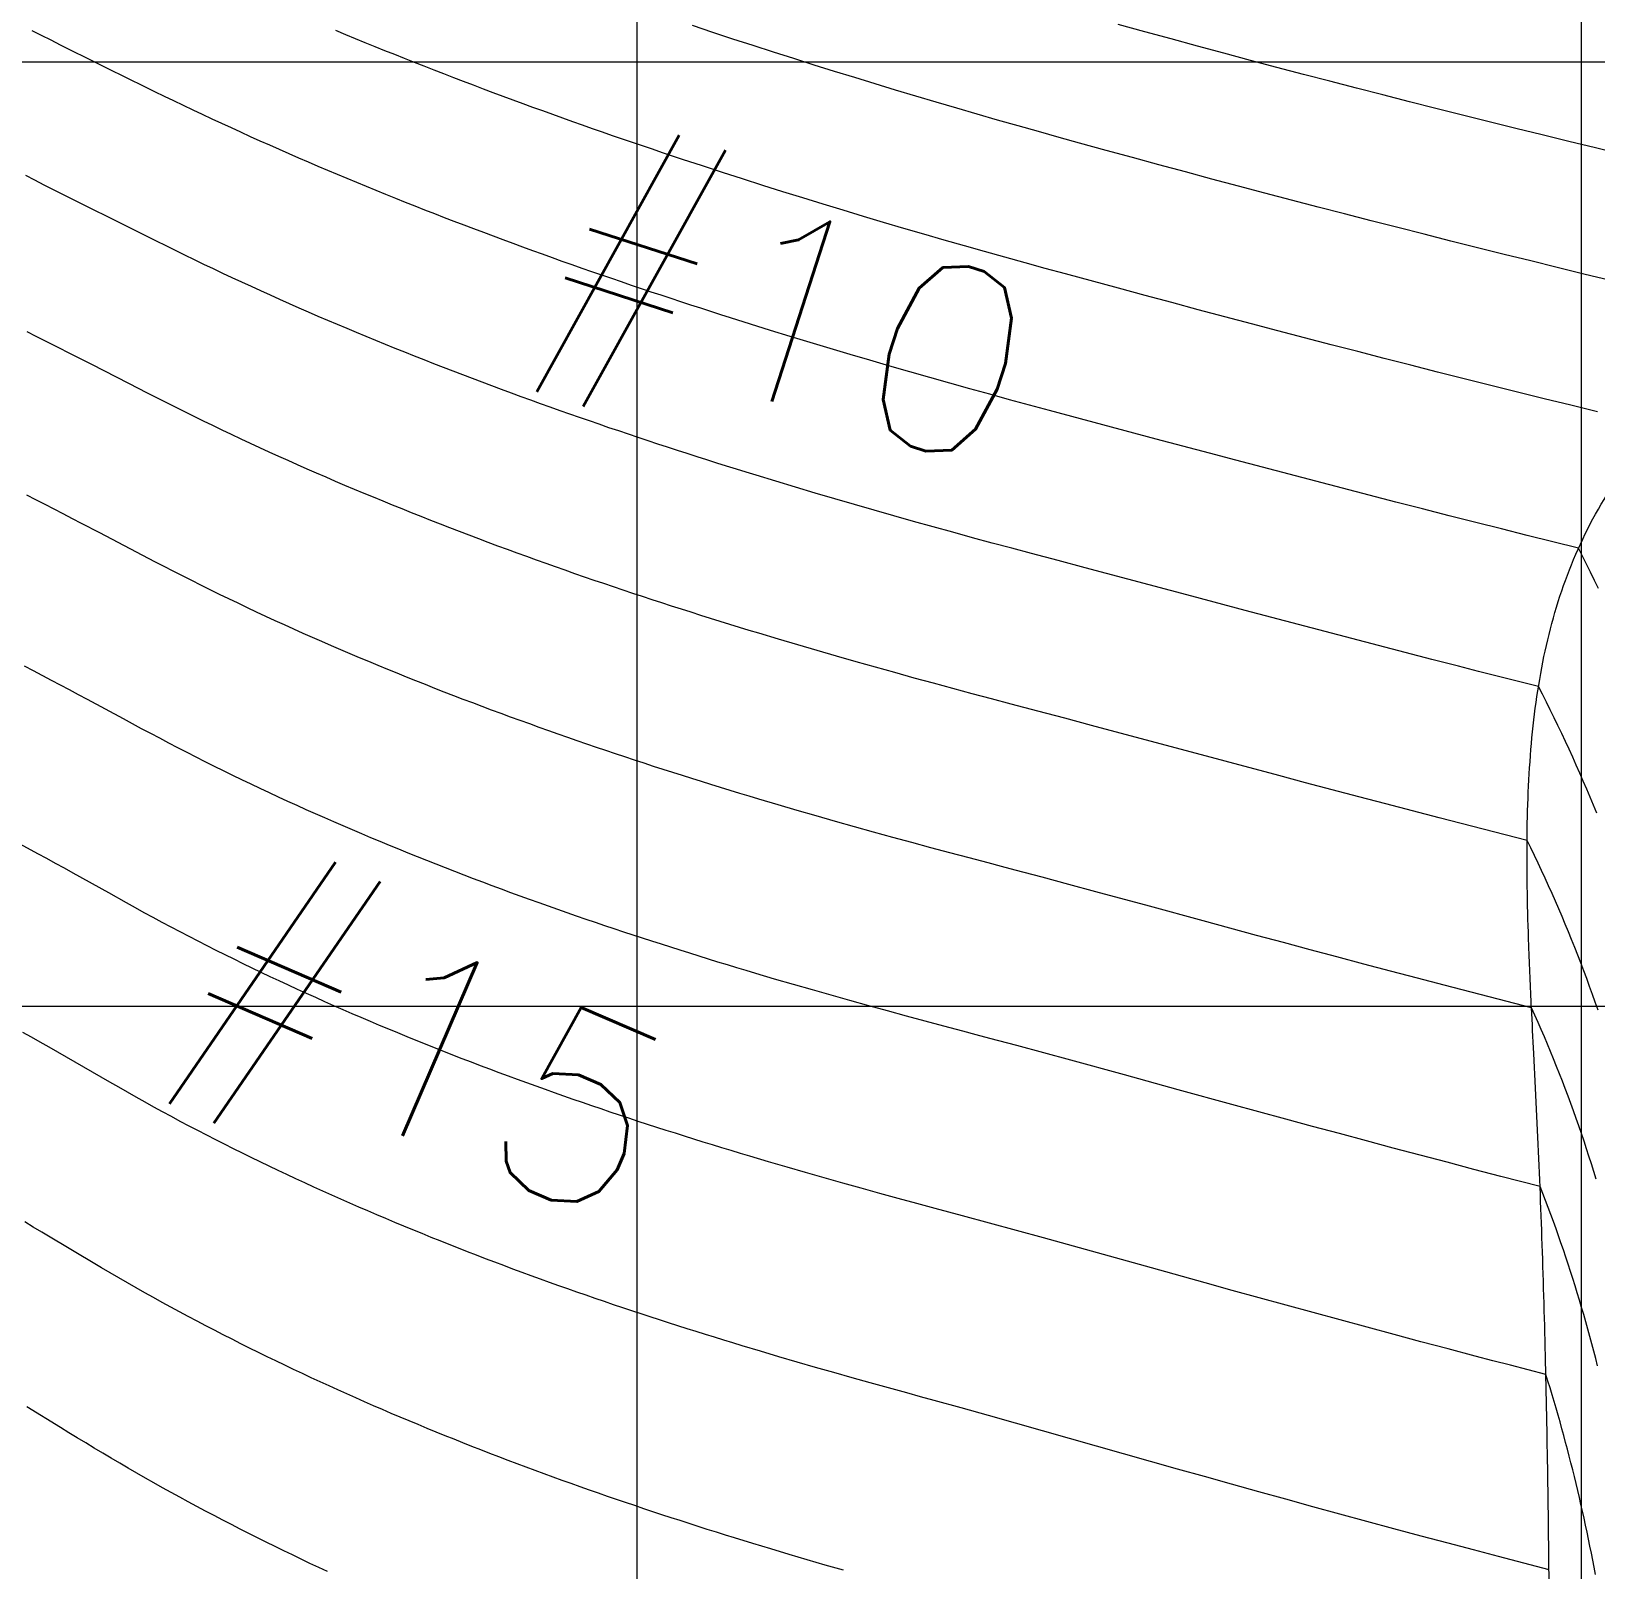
# Model space of a CAD drawing. Extents: x 11249 to 82946, y 15238 to 34763.
# Drawn here: x 54113 to 54941, y 26323 to 27138 of the extents above; entities that cross this region are included whole.
import ezdxf

# ---------------------------------------------------------------- set-up
doc = ezdxf.new("R2010")
doc.units = 0
doc.header["$LTSCALE"] = 250
doc.layers.add('00_Text', color=7, linetype='CONTINUOUS')
doc.layers.add('03_Lines_Frames1', color=7, linetype='CONTINUOUS', lineweight=15)
doc.layers.add('03_Lines_Grid', color=253, linetype='CONTINUOUS', lineweight=15)
doc.layers.add('Make2D$Annotation$S0CO1', color=1, linetype='CONTINUOUS', true_color=0xff0000)
doc.styles.add('ROMANS', font='romans', dxfattribs={"height": 100})

# ---------------------------------------------------------------- blocks, each defined once
blk = doc.blocks.new('*U5')
at = {"layer": '03_Lines_Grid'}
blk.add_line((0, -4367.57), (0, 3839.97), dxfattribs=at)
blk = doc.blocks.new('*U6')
at = {"layer": 'Make2D$Annotation$S0CO1', "color": 0, "linetype": 'ByBlock', "lineweight": -2, "transparency": 16777216}
for p in [(3500, 0), (4000, 0)]:
    blk.add_blockref('*U5', p, dxfattribs=at)

msp = doc.modelspace()

# ---------------------------------------------------------------- linework, layer by layer
at = {"layer": '03_Lines_Frames1'}
for points in [[(54932.16, 26864.03), (54918.56, 26867.4), (54904.95, 26870.79), (54891.35, 26874.2), (54877.76, 26877.63), (54863.64, 26881.22), (54849.52, 26884.83), (54835.41, 26888.46), (54821.3, 26892.1), (54807.19, 26895.77), (54793.09, 26899.45), (54779, 26903.15), (54764.91, 26906.86), (54750.81, 26910.59), (54736.72, 26914.33), (54708.55, 26921.84), (54652.14, 26936.95), (54641.56, 26939.8), (54630.99, 26942.66), (54620.42, 26945.55), (54609.86, 26948.47), (54599.29, 26951.42), (54588.72, 26954.39), (54578.15, 26957.4), (54567.6, 26960.43), (54557.03, 26963.51), (54546.47, 26966.61), (54535.92, 26969.75), (54525.39, 26972.92), (54514.84, 26976.13), (54504.3, 26979.38), (54493.77, 26982.66), (54483.25, 26985.98), (54477.99, 26987.66), (54472.73, 26989.34), (54467.47, 26991.04), (54462.22, 26992.75), (54456.97, 26994.46), (54451.72, 26996.19), (54446.48, 26997.93), (54441.24, 26999.67), (54435.99, 27001.43), (54430.75, 27003.2), (54425.51, 27004.99), (54420.28, 27006.78), (54415.05, 27008.58), (54409.82, 27010.39), (54404.6, 27012.22), (54399.38, 27014.06), (54394.15, 27015.91), (54388.94, 27017.77), (54383.72, 27019.64), (54378.51, 27021.52), (54373.3, 27023.42), (54368.1, 27025.33), (54362.9, 27027.25), (54357.71, 27029.18), (54352.51, 27031.13), (54347.32, 27033.09), (54342.14, 27035.06), (54336.96, 27037.04), (54331.78, 27039.04), (54326.6, 27041.05), (54321.43, 27043.07), (54316.26, 27045.11), (54311.1, 27047.16), (54305.94, 27049.22), (54300.78, 27051.3), (54295.64, 27053.39), (54290.49, 27055.5), (54285.34, 27057.62), (54280.21, 27059.75), (54275.08, 27061.9), (54269.94, 27064.06), (54264.82, 27066.24), (54259.7, 27068.44), (54254.59, 27070.65), (54249.47, 27072.87), (54244.37, 27075.12), (54239.27, 27077.38), (54234.17, 27079.65), (54229.08, 27081.94), (54223.99, 27084.26), (54218.91, 27086.58), (54213.84, 27088.93), (54208.76, 27091.29), (54203.7, 27093.67), (54198.64, 27096.06), (54193.59, 27098.47), (54188.54, 27100.88), (54183.5, 27103.31), (54178.47, 27105.75), (54173.44, 27108.2), (54163.41, 27113.11), (54153.39, 27118.05), (54143.39, 27123), (54133.41, 27127.96), (54128.42, 27130.46), (54123.45, 27132.97), (54118.48, 27135.5), (54113.52, 27138.04)], [(54942.21, 26936.22), (54928.08, 26939.68), (54913.96, 26943.16), (54899.85, 26946.66), (54885.74, 26950.19), (54871.63, 26953.74), (54857.53, 26957.31), (54843.44, 26960.9), (54829.35, 26964.51), (54815.27, 26968.14), (54801.19, 26971.79), (54787.12, 26975.46), (54773.05, 26979.15), (54758.98, 26982.85), (54744.92, 26986.58), (54730.86, 26990.32), (54716.81, 26994.08), (54702.75, 26997.85), (54688.7, 27001.64), (54660.59, 27009.25), (54649.86, 27012.17), (54639.14, 27015.12), (54628.43, 27018.1), (54617.72, 27021.1), (54607.01, 27024.13), (54596.3, 27027.19), (54585.61, 27030.28), (54574.92, 27033.4), (54564.23, 27036.56), (54553.55, 27039.74), (54542.87, 27042.95), (54532.21, 27046.2), (54521.55, 27049.48), (54510.9, 27052.8), (54500.25, 27056.15), (54489.62, 27059.54), (54479, 27062.96), (54468.38, 27066.43), (54457.77, 27069.93), (54452.48, 27071.69), (54447.18, 27073.46), (54441.89, 27075.25), (54436.59, 27077.04), (54431.31, 27078.85), (54426.02, 27080.66), (54420.74, 27082.48), (54415.46, 27084.32), (54410.18, 27086.16), (54404.91, 27088.02), (54399.64, 27089.88), (54394.37, 27091.76), (54389.11, 27093.65), (54383.85, 27095.55), (54378.59, 27097.46), (54373.34, 27099.38), (54368.09, 27101.31), (54362.85, 27103.25), (54357.6, 27105.2), (54352.36, 27107.17), (54347.13, 27109.15), (54341.9, 27111.13), (54336.67, 27113.14), (54331.45, 27115.15), (54326.23, 27117.17), (54321.01, 27119.21), (54315.8, 27121.26), (54310.59, 27123.32), (54305.39, 27125.39), (54300.19, 27127.48), (54295, 27129.58), (54289.81, 27131.69), (54284.62, 27133.81), (54279.45, 27135.95), (54274.27, 27138.1)], [(54949.16, 27005.78), (54935.05, 27009.2), (54920.94, 27012.65), (54906.84, 27016.12), (54892.75, 27019.62), (54878.66, 27023.13), (54864.58, 27026.67), (54850.5, 27030.23), (54836.43, 27033.82), (54822.37, 27037.42), (54808.31, 27041.05), (54794.25, 27044.7), (54780.2, 27048.38), (54766.16, 27052.07), (54752.13, 27055.79), (54738.09, 27059.53), (54724.07, 27063.29), (54710.05, 27067.07), (54696.04, 27070.88), (54682.03, 27074.71), (54668.03, 27078.56), (54657.17, 27081.57), (54646.31, 27084.6), (54635.45, 27087.67), (54624.61, 27090.76), (54613.78, 27093.88), (54602.95, 27097.03), (54592.13, 27100.21), (54581.32, 27103.41), (54570.52, 27106.65), (54559.73, 27109.91), (54548.94, 27113.21), (54538.17, 27116.54), (54527.41, 27119.9), (54516.65, 27123.29), (54505.91, 27126.71), (54495.18, 27130.17), (54484.46, 27133.66), (54473.75, 27137.18), (54463.05, 27140.74)], [(54955.26, 27072.59), (54941.17, 27075.99), (54927.07, 27079.42), (54912.99, 27082.86), (54898.91, 27086.33), (54884.83, 27089.83), (54870.76, 27093.34), (54856.7, 27096.89), (54842.64, 27100.45), (54828.59, 27104.04), (54814.55, 27107.66), (54800.51, 27111.29), (54786.48, 27114.96), (54772.46, 27118.65), (54758.45, 27122.37), (54744.44, 27126.11), (54730.45, 27129.88), (54716.46, 27133.68), (54702.48, 27137.51), (54688.52, 27141.37)], [(54904.93, 26709.24), (54893.3, 26712.2), (54881.67, 26715.18), (54870.05, 26718.18), (54858.43, 26721.19), (54844.26, 26724.88), (54830.1, 26728.58), (54815.93, 26732.31), (54801.77, 26736.05), (54787.62, 26739.81), (54773.46, 26743.57), (54745.16, 26751.14), (54674.35, 26770.15), (54660.17, 26773.95), (54645.95, 26777.73), (54631.72, 26781.49), (54621.46, 26784.2), (54611.21, 26786.93), (54600.97, 26789.68), (54590.73, 26792.45), (54580.45, 26795.26), (54570.17, 26798.1), (54559.91, 26800.97), (54549.65, 26803.87), (54539.35, 26806.81), (54529.07, 26809.78), (54518.79, 26812.79), (54508.53, 26815.84), (54498.24, 26818.93), (54493.1, 26820.49), (54487.96, 26822.06), (54482.82, 26823.65), (54477.69, 26825.24), (54472.56, 26826.84), (54467.43, 26828.45), (54462.29, 26830.08), (54457.16, 26831.72), (54452.02, 26833.37), (54446.89, 26835.03), (54441.77, 26836.7), (54436.65, 26838.38), (54431.53, 26840.08), (54426.41, 26841.78), (54421.28, 26843.51), (54416.16, 26845.24), (54411.04, 26846.99), (54405.93, 26848.75), (54400.82, 26850.52), (54395.71, 26852.3), (54390.61, 26854.1), (54385.51, 26855.91), (54380.41, 26857.73), (54375.3, 26859.57), (54370.21, 26861.43), (54365.11, 26863.29), (54360.03, 26865.17), (54354.94, 26867.07), (54349.86, 26868.97), (54344.79, 26870.89), (54339.71, 26872.83), (54334.64, 26874.78), (54329.57, 26876.75), (54324.51, 26878.73), (54319.44, 26880.73), (54314.38, 26882.74), (54309.33, 26884.77), (54304.28, 26886.81), (54299.23, 26888.87), (54294.19, 26890.95), (54289.15, 26893.04), (54284.12, 26895.15), (54279.08, 26897.27), (54274.06, 26899.41), (54269.04, 26901.57), (54264.02, 26903.75), (54259, 26905.94), (54253.99, 26908.16), (54248.99, 26910.39), (54243.99, 26912.63), (54238.99, 26914.9), (54233.99, 26917.19), (54229.01, 26919.5), (54224.03, 26921.82), (54219.04, 26924.18), (54214.07, 26926.55), (54209.1, 26928.95), (54204.14, 26931.36), (54199.18, 26933.8), (54194.23, 26936.25), (54189.28, 26938.72), (54184.34, 26941.2), (54179.41, 26943.69), (54174.48, 26946.2), (54164.64, 26951.21), (54145.02, 26961.24), (54135.23, 26966.21), (54125.43, 26971.15), (54120.54, 26973.63), (54115.66, 26976.13), (54110.79, 26978.64)], [(54941.51, 26529.84), (54940.27, 26533.89), (54939, 26537.94), (54937.71, 26541.97), (54936.4, 26546), (54935.07, 26550.02), (54933.71, 26554.04), (54932.33, 26558.04), (54930.94, 26562.02), (54929.52, 26565.99), (54928.08, 26569.94), (54926.62, 26573.89), (54925.14, 26577.84), (54923.63, 26581.77), (54922.1, 26585.69), (54920.54, 26589.61), (54918.97, 26593.51), (54917.37, 26597.41), (54915.74, 26601.29), (54914.1, 26605.17), (54912.43, 26609.04), (54910.74, 26612.89), (54909.02, 26616.74), (54907.28, 26620.58), (54889.54, 26625.14), (54875.32, 26628.83), (54861.1, 26632.54), (54846.89, 26636.26), (54832.69, 26640.01), (54818.49, 26643.78), (54804.29, 26647.56), (54790.1, 26651.36), (54775.91, 26655.17), (54761.73, 26658.99), (54733.36, 26666.67), (54704.97, 26674.37), (54676.58, 26682.05), (54662.35, 26685.89), (54648.12, 26689.72), (54633.85, 26693.53), (54626.71, 26695.42), (54619.57, 26697.3), (54609.47, 26699.97), (54599.38, 26702.65), (54589.3, 26705.35), (54579.22, 26708.08), (54569.1, 26710.84), (54558.97, 26713.64), (54548.86, 26716.46), (54538.75, 26719.31), (54528.61, 26722.21), (54518.47, 26725.14), (54508.34, 26728.11), (54498.22, 26731.12), (54493.14, 26732.64), (54488.07, 26734.17), (54483, 26735.72), (54477.93, 26737.27), (54472.86, 26738.84), (54467.8, 26740.41), (54462.74, 26742), (54457.69, 26743.6), (54452.62, 26745.21), (54447.55, 26746.84), (54442.48, 26748.47), (54437.42, 26750.12), (54432.37, 26751.78), (54427.31, 26753.45), (54422.26, 26755.14), (54417.22, 26756.83), (54412.16, 26758.55), (54407.1, 26760.27), (54402.05, 26762.01), (54397, 26763.77), (54391.96, 26765.53), (54386.93, 26767.31), (54381.89, 26769.1), (54376.86, 26770.91), (54371.82, 26772.73), (54366.79, 26774.57), (54361.76, 26776.42), (54356.73, 26778.29), (54351.71, 26780.17), (54346.7, 26782.06), (54341.69, 26783.97), (54336.68, 26785.89), (54331.67, 26787.83), (54326.67, 26789.79), (54321.66, 26791.76), (54316.67, 26793.75), (54311.67, 26795.76), (54306.68, 26797.78), (54301.7, 26799.81), (54296.72, 26801.86), (54291.73, 26803.94), (54286.76, 26806.02), (54281.79, 26808.13), (54276.83, 26810.25), (54271.86, 26812.39), (54266.9, 26814.55), (54261.95, 26816.73), (54257, 26818.92), (54252.05, 26821.13), (54247.11, 26823.37), (54242.17, 26825.62), (54237.24, 26827.89), (54232.31, 26830.18), (54227.38, 26832.5), (54222.46, 26834.83), (54217.55, 26837.19), (54212.63, 26839.57), (54207.72, 26841.98), (54202.82, 26844.41), (54197.93, 26846.86), (54193.04, 26849.33), (54188.15, 26851.83), (54183.27, 26854.33), (54178.4, 26856.85), (54168.67, 26861.92), (54149.3, 26872.08), (54139.62, 26877.13), (54134.79, 26879.64), (54129.95, 26882.13), (54120.28, 26887.07), (54115.46, 26889.56), (54110.64, 26892.05)], [(54942.77, 26842.66), (54940.69, 26846.95), (54938.59, 26851.24), (54936.47, 26855.51), (54934.33, 26859.77), (54932.16, 26864.03)], [(54911.81, 26525.95), (54901.46, 26528.62), (54891.1, 26531.31), (54876.83, 26535.03), (54862.57, 26538.78), (54848.32, 26542.54), (54834.07, 26546.33), (54819.83, 26550.14), (54805.59, 26553.97), (54791.36, 26557.81), (54777.14, 26561.67), (54762.91, 26565.54), (54748.69, 26569.43), (54720.25, 26577.22), (54691.78, 26585.03), (54663.31, 26592.83), (54649.04, 26596.72), (54634.77, 26600.59), (54620.45, 26604.44), (54613.28, 26606.35), (54606.11, 26608.25), (54596.17, 26610.89), (54586.24, 26613.55), (54576.31, 26616.22), (54566.39, 26618.92), (54556.41, 26621.66), (54546.44, 26624.43), (54536.47, 26627.23), (54526.52, 26630.06), (54516.51, 26632.94), (54506.52, 26635.85), (54496.54, 26638.8), (54491.55, 26640.29), (54486.57, 26641.79), (54481.56, 26643.31), (54476.56, 26644.84), (54471.56, 26646.38), (54466.56, 26647.93), (54461.57, 26649.48), (54456.58, 26651.06), (54451.59, 26652.64), (54446.61, 26654.23), (54441.61, 26655.84), (54436.61, 26657.46), (54431.62, 26659.1), (54426.63, 26660.75), (54421.64, 26662.41), (54416.66, 26664.08), (54411.68, 26665.76), (54406.71, 26667.46), (54401.72, 26669.18), (54396.74, 26670.91), (54391.76, 26672.65), (54386.78, 26674.4), (54381.81, 26676.17), (54376.85, 26677.96), (54371.89, 26679.75), (54366.93, 26681.56), (54361.96, 26683.4), (54357, 26685.24), (54352.04, 26687.1), (54347.09, 26688.98), (54342.14, 26690.87), (54337.2, 26692.77), (54332.26, 26694.69), (54327.33, 26696.63), (54322.39, 26698.58), (54317.46, 26700.55), (54312.53, 26702.54), (54307.61, 26704.54), (54302.68, 26706.56), (54297.76, 26708.6), (54292.85, 26710.65), (54287.95, 26712.72), (54283.04, 26714.81), (54278.14, 26716.92), (54273.24, 26719.05), (54268.35, 26721.19), (54263.46, 26723.35), (54258.57, 26725.53), (54253.69, 26727.73), (54248.82, 26729.95), (54243.94, 26732.19), (54239.08, 26734.45), (54234.21, 26736.73), (54229.36, 26739.03), (54224.5, 26741.36), (54219.65, 26743.7), (54214.8, 26746.07), (54209.97, 26748.46), (54205.12, 26750.88), (54200.29, 26753.32), (54195.46, 26755.79), (54190.65, 26758.27), (54185.83, 26760.79), (54181.01, 26763.32), (54176.21, 26765.87), (54171.41, 26768.43), (54161.84, 26773.58), (54142.77, 26783.87), (54138, 26786.43), (54133.24, 26788.98), (54128.48, 26791.51), (54123.71, 26794.02), (54114.18, 26798.99), (54109.43, 26801.49)], [(54914.89, 26426.42), (54905.51, 26428.84), (54896.13, 26431.28), (54886.76, 26433.73), (54877.39, 26436.19), (54863.08, 26439.96), (54848.77, 26443.77), (54834.48, 26447.59), (54820.19, 26451.44), (54805.9, 26455.31), (54791.63, 26459.2), (54777.36, 26463.1), (54763.09, 26467.02), (54748.83, 26470.96), (54734.56, 26474.91), (54706.05, 26482.84), (54677.51, 26490.78), (54648.96, 26498.71), (54634.65, 26502.67), (54620.33, 26506.6), (54605.96, 26510.52), (54598.77, 26512.46), (54591.58, 26514.39), (54581.78, 26517.03), (54571.99, 26519.68), (54562.2, 26522.35), (54552.42, 26525.05), (54542.58, 26527.79), (54532.75, 26530.56), (54522.92, 26533.36), (54513.11, 26536.2), (54503.25, 26539.09), (54493.39, 26542.01), (54488.47, 26543.49), (54483.55, 26544.97), (54478.64, 26546.47), (54473.72, 26547.97), (54468.79, 26549.5), (54463.85, 26551.03), (54458.92, 26552.58), (54454, 26554.14), (54449.08, 26555.7), (54444.16, 26557.28), (54439.24, 26558.88), (54434.33, 26560.48), (54429.4, 26562.1), (54424.47, 26563.74), (54419.55, 26565.38), (54414.63, 26567.04), (54409.72, 26568.72), (54404.81, 26570.4), (54399.91, 26572.1), (54395.01, 26573.81), (54390.09, 26575.54), (54385.18, 26577.29), (54380.27, 26579.05), (54375.37, 26580.82), (54370.47, 26582.61), (54365.58, 26584.41), (54360.69, 26586.23), (54355.81, 26588.05), (54350.91, 26589.91), (54346.02, 26591.77), (54341.14, 26593.66), (54336.26, 26595.55), (54331.39, 26597.46), (54326.52, 26599.39), (54321.66, 26601.33), (54316.8, 26603.29), (54311.94, 26605.27), (54307.08, 26607.27), (54302.23, 26609.28), (54297.39, 26611.3), (54292.54, 26613.35), (54287.7, 26615.42), (54282.86, 26617.5), (54278.03, 26619.6), (54273.2, 26621.72), (54268.37, 26623.86), (54263.56, 26626.01), (54258.75, 26628.18), (54253.93, 26630.38), (54249.12, 26632.59), (54244.32, 26634.82), (54239.53, 26637.07), (54234.73, 26639.35), (54229.94, 26641.65), (54225.16, 26643.96), (54220.38, 26646.29), (54215.6, 26648.66), (54210.83, 26651.04), (54206.06, 26653.45), (54201.31, 26655.87), (54196.54, 26658.33), (54191.79, 26660.82), (54187.04, 26663.33), (54182.31, 26665.86), (54177.57, 26668.41), (54172.84, 26670.99), (54168.11, 26673.58), (54163.4, 26676.19), (54153.98, 26681.42), (54135.24, 26691.88), (54130.56, 26694.48), (54125.87, 26697.06), (54121.2, 26699.62), (54116.51, 26702.17), (54107.14, 26707.2)], [(54942.52, 26619.33), (54941.06, 26623.52), (54939.57, 26627.71), (54938.06, 26631.89), (54936.53, 26636.05), (54934.97, 26640.21), (54933.39, 26644.37), (54931.79, 26648.5), (54930.17, 26652.62), (54928.52, 26656.73), (54926.85, 26660.83), (54925.15, 26664.92), (54923.43, 26669), (54921.69, 26673.08), (54919.92, 26677.14), (54918.13, 26681.19), (54916.32, 26685.23), (54914.48, 26689.26), (54912.62, 26693.28), (54910.73, 26697.28), (54908.82, 26701.28), (54906.89, 26705.26), (54904.93, 26709.24)], [(54942.24, 26430.97), (54941.25, 26434.86), (54940.25, 26438.75), (54939.22, 26442.63), (54938.18, 26446.51), (54937.12, 26450.38), (54936.03, 26454.25), (54934.93, 26458.11), (54933.81, 26461.97), (54932.67, 26465.82), (54931.52, 26469.63), (54930.34, 26473.43), (54929.15, 26477.23), (54927.94, 26481.02), (54926.71, 26484.8), (54925.46, 26488.58), (54924.18, 26492.35), (54922.89, 26496.11), (54921.58, 26499.87), (54920.25, 26503.62), (54918.89, 26507.36), (54917.52, 26511.09), (54916.12, 26514.82), (54914.71, 26518.54), (54913.27, 26522.25), (54911.81, 26525.95)], [(54542.95, 26322.72), (54533.37, 26325.49), (54523.79, 26328.29), (54514.17, 26331.14), (54504.55, 26334.02), (54494.95, 26336.94), (54485.35, 26339.89), (54480.54, 26341.39), (54475.72, 26342.89), (54470.91, 26344.41), (54466.1, 26345.94), (54461.29, 26347.48), (54456.49, 26349.03), (54451.69, 26350.59), (54446.89, 26352.16), (54442.08, 26353.75), (54437.27, 26355.35), (54432.46, 26356.97), (54427.66, 26358.59), (54422.86, 26360.23), (54418.06, 26361.88), (54413.27, 26363.54), (54408.48, 26365.21), (54403.68, 26366.91), (54398.88, 26368.62), (54394.09, 26370.34), (54389.3, 26372.07), (54384.51, 26373.82), (54379.73, 26375.58), (54374.96, 26377.35), (54370.19, 26379.14), (54365.4, 26380.95), (54360.62, 26382.77), (54355.85, 26384.61), (54351.08, 26386.46), (54346.32, 26388.32), (54341.56, 26390.2), (54336.81, 26392.1), (54332.07, 26394.01), (54327.31, 26395.94), (54322.56, 26397.89), (54317.81, 26399.85), (54313.07, 26401.83), (54308.34, 26403.83), (54303.61, 26405.84), (54298.9, 26407.86), (54294.18, 26409.9), (54289.46, 26411.97), (54284.75, 26414.05), (54280.04, 26416.15), (54275.34, 26418.26), (54270.64, 26420.39), (54265.95, 26422.54), (54261.26, 26424.71), (54256.58, 26426.9), (54251.89, 26429.1), (54247.22, 26431.33), (54242.55, 26433.57), (54237.89, 26435.83), (54233.23, 26438.11), (54228.57, 26440.42), (54223.92, 26442.74), (54219.29, 26445.07), (54214.64, 26447.44), (54210.01, 26449.82), (54205.38, 26452.23), (54200.76, 26454.65), (54196.14, 26457.1), (54191.52, 26459.57), (54186.91, 26462.06), (54182.32, 26464.58), (54177.71, 26467.13), (54173.12, 26469.7), (54168.53, 26472.3), (54163.96, 26474.91), (54159.38, 26477.56), (54154.81, 26480.22), (54150.25, 26482.9), (54145.7, 26485.6), (54136.62, 26491.01), (54118.55, 26501.82), (54114.03, 26504.51), (54109.51, 26507.19)], [(54941.12, 26320.58), (54940.42, 26324.3), (54939.71, 26328.02), (54938.98, 26331.73), (54938.23, 26335.45), (54937.47, 26339.16), (54936.7, 26342.86), (54935.91, 26346.56), (54935.11, 26350.26), (54934.29, 26353.96), (54933.46, 26357.65), (54932.61, 26361.34), (54931.75, 26365.03), (54930.87, 26368.71), (54929.98, 26372.35), (54929.09, 26375.98), (54928.17, 26379.61), (54927.24, 26383.23), (54926.3, 26386.86), (54925.34, 26390.48), (54924.37, 26394.09), (54923.38, 26397.7), (54922.37, 26401.31), (54921.35, 26404.91), (54920.31, 26408.51), (54919.26, 26412.1), (54918.19, 26415.68), (54917.1, 26419.27), (54916, 26422.84), (54914.89, 26426.42)], [(54269.83, 26322.04), (54265.19, 26324.21), (54260.55, 26326.41), (54255.91, 26328.61), (54251.28, 26330.84), (54246.66, 26333.08), (54242.04, 26335.34), (54237.42, 26337.62), (54232.81, 26339.91), (54228.22, 26342.23), (54223.61, 26344.56), (54219.02, 26346.92), (54214.43, 26349.29), (54209.86, 26351.68), (54205.28, 26354.09), (54200.71, 26356.52), (54196.14, 26358.98), (54191.59, 26361.44), (54187.03, 26363.94), (54182.48, 26366.46), (54177.94, 26369), (54173.41, 26371.55), (54168.87, 26374.14), (54164.35, 26376.76), (54159.83, 26379.39), (54155.33, 26382.04), (54150.82, 26384.73), (54146.32, 26387.42), (54141.83, 26390.14), (54137.35, 26392.87), (54132.88, 26395.6), (54128.41, 26398.35), (54110.62, 26409.33)]]:
    msp.add_lwpolyline(points, dxfattribs=at)
at = {"layer": '03_Lines_Frames1', "color": 2}
for points in [[(54910.97, 26790.74), (54900.4, 26793.4), (54889.83, 26796.08), (54879.26, 26798.77), (54868.7, 26801.47), (54854.55, 26805.11), (54840.41, 26808.76), (54826.28, 26812.44), (54812.14, 26816.12), (54798.02, 26819.83), (54783.89, 26823.55), (54769.77, 26827.29), (54755.65, 26831.03), (54727.4, 26838.56), (54670.88, 26853.66), (54656.72, 26857.44), (54642.55, 26861.2), (54632.13, 26863.97), (54621.72, 26866.76), (54611.31, 26869.58), (54600.91, 26872.42), (54590.48, 26875.29), (54580.05, 26878.19), (54569.63, 26881.12), (54559.22, 26884.08), (54548.79, 26887.08), (54538.36, 26890.12), (54527.95, 26893.18), (54517.54, 26896.28), (54507.12, 26899.43), (54496.7, 26902.61), (54491.5, 26904.22), (54486.3, 26905.84), (54481.1, 26907.46), (54475.91, 26909.1), (54470.71, 26910.75), (54465.5, 26912.41), (54460.31, 26914.08), (54455.11, 26915.76), (54449.92, 26917.45), (54444.73, 26919.15), (54439.55, 26920.86), (54434.37, 26922.59), (54429.18, 26924.33), (54424, 26926.08), (54418.81, 26927.84), (54413.64, 26929.61), (54408.46, 26931.4), (54403.29, 26933.19), (54398.13, 26935), (54392.97, 26936.82), (54387.8, 26938.66), (54382.64, 26940.51), (54377.48, 26942.37), (54372.32, 26944.24), (54367.17, 26946.13), (54362.02, 26948.03), (54356.88, 26949.94), (54351.75, 26951.86), (54346.61, 26953.8), (54341.47, 26955.76), (54336.34, 26957.72), (54331.22, 26959.7), (54326.09, 26961.7), (54320.97, 26963.71), (54315.85, 26965.73), (54310.74, 26967.77), (54305.63, 26969.82), (54300.53, 26971.89), (54295.43, 26973.98), (54290.33, 26976.07), (54285.24, 26978.19), (54280.15, 26980.32), (54275.07, 26982.46), (54269.99, 26984.62), (54264.91, 26986.8), (54259.84, 26989), (54254.78, 26991.21), (54249.72, 26993.44), (54244.66, 26995.69), (54239.6, 26997.95), (54234.55, 27000.23), (54229.52, 27002.53), (54224.47, 27004.86), (54219.43, 27007.2), (54214.41, 27009.56), (54209.39, 27011.94), (54204.37, 27014.34), (54199.35, 27016.76), (54194.35, 27019.19), (54189.35, 27021.63), (54184.35, 27024.09), (54179.37, 27026.55), (54169.41, 27031.5), (54159.48, 27036.47), (54139.65, 27046.4), (54129.75, 27051.35), (54124.81, 27053.84), (54119.88, 27056.34), (54114.96, 27058.86), (54110.04, 27061.39)], [(54941.87, 26723.63), (54940.11, 26727.9), (54938.33, 26732.16), (54936.52, 26736.41), (54934.7, 26740.66), (54932.85, 26744.89), (54930.97, 26749.11), (54929.08, 26753.32), (54927.16, 26757.52), (54925.22, 26761.71), (54923.25, 26765.89), (54921.26, 26770.06), (54919.25, 26774.22), (54917.22, 26778.37), (54915.16, 26782.5), (54913.08, 26786.63), (54910.97, 26790.74)], [(54916.54, 26323.03), (54903.18, 26326.49), (54889.84, 26329.97), (54876.5, 26333.48), (54863.17, 26337.01), (54848.81, 26340.84), (54834.46, 26344.7), (54820.12, 26348.58), (54805.79, 26352.49), (54791.46, 26356.41), (54777.14, 26360.37), (54762.83, 26364.34), (54748.52, 26368.33), (54734.22, 26372.33), (54719.92, 26376.35), (54691.33, 26384.42), (54662.71, 26392.53), (54634.09, 26400.62), (54619.74, 26404.66), (54605.39, 26408.68), (54590.99, 26412.68), (54583.79, 26414.67), (54576.58, 26416.65), (54566.9, 26419.31), (54557.22, 26421.99), (54547.55, 26424.69), (54537.89, 26427.42), (54528.17, 26430.19), (54518.46, 26433), (54508.76, 26435.84), (54499.07, 26438.71), (54489.33, 26441.64), (54484.47, 26443.12), (54479.61, 26444.6), (54474.75, 26446.1), (54469.89, 26447.61), (54465.04, 26449.13), (54460.19, 26450.66), (54455.32, 26452.2), (54450.45, 26453.76), (54445.59, 26455.33), (54440.73, 26456.92), (54435.87, 26458.51), (54431.02, 26460.11), (54426.17, 26461.73), (54421.33, 26463.36), (54416.46, 26465.01), (54411.61, 26466.67), (54406.75, 26468.35), (54401.9, 26470.04), (54397.06, 26471.74), (54392.22, 26473.45), (54387.38, 26475.18), (54382.55, 26476.92), (54377.7, 26478.68), (54372.86, 26480.46), (54368.02, 26482.25), (54363.19, 26484.06), (54358.37, 26485.87), (54353.54, 26487.71), (54348.73, 26489.56), (54343.92, 26491.42), (54339.1, 26493.3), (54334.28, 26495.21), (54329.47, 26497.12), (54324.66, 26499.05), (54319.86, 26501), (54315.07, 26502.96), (54310.28, 26504.94), (54305.5, 26506.93), (54300.71, 26508.95), (54295.93, 26510.98), (54291.15, 26513.03), (54286.38, 26515.1), (54281.61, 26517.18), (54276.84, 26519.29), (54272.09, 26521.41), (54267.34, 26523.54), (54262.58, 26525.7), (54257.83, 26527.88), (54253.09, 26530.07), (54248.36, 26532.29), (54243.62, 26534.52), (54238.89, 26536.78), (54234.17, 26539.05), (54229.46, 26541.34), (54224.74, 26543.66), (54220.03, 26546), (54215.33, 26548.35), (54210.63, 26550.73), (54205.93, 26553.14), (54201.24, 26555.56), (54196.55, 26558.01), (54191.88, 26560.48), (54187.2, 26562.99), (54182.52, 26565.52), (54177.86, 26568.07), (54173.21, 26570.64), (54168.55, 26573.24), (54163.9, 26575.87), (54159.26, 26578.5), (54154.63, 26581.15), (54145.39, 26586.48), (54126.98, 26597.11), (54122.39, 26599.76), (54117.78, 26602.39), (54113.19, 26604.99), (54108.59, 26607.58)]]:
    msp.add_lwpolyline(points, dxfattribs=at)
at = {"layer": '03_Lines_Frames1'}
for points, knots in [([(55627.79, 27121.8), (55615.72, 27124.04), (55603.66, 27126.3), (55591.59, 27128.57), (55553.73, 27135.7), (55515.9, 27142.96), (55478.09, 27150.35), (55440.27, 27157.74), (55402.48, 27165.28), (55364.73, 27172.96), (55326.97, 27180.65), (55289.23, 27188.49), (55251.54, 27196.5), (55213.83, 27204.51), (55176.16, 27212.68), (55138.54, 27221.04), (55119.72, 27225.22), (55100.91, 27229.45), (55082.11, 27233.73), (55063.31, 27238.01), (55044.52, 27242.33), (55025.75, 27246.71), (55006.97, 27251.09), (54988.2, 27255.52), (54969.45, 27260.01), (54950.69, 27264.5), (54931.94, 27269.05), (54913.22, 27273.66), (54894.49, 27278.28), (54875.78, 27282.95), (54857.08, 27287.7), (54838.39, 27292.45), (54819.72, 27297.27), (54801.06, 27302.18), (54782.43, 27307.09), (54763.81, 27312.09), (54745.23, 27317.19), (54735.95, 27319.74), (54726.67, 27322.32), (54717.41, 27324.93), (54708.16, 27327.53), (54698.92, 27330.17), (54689.69, 27332.85), (54674.69, 27337.2), (54659.72, 27341.65), (54644.77, 27346.18), (54629.88, 27350.7), (54615.01, 27355.31), (54600.17, 27360), (54585.38, 27364.67), (54570.61, 27369.42), (54555.87, 27374.25), (54541.16, 27379.06), (54526.49, 27383.95), (54511.84, 27388.91), (54497.22, 27393.86), (54482.63, 27398.88), (54468.07, 27403.98), (54453.55, 27409.06), (54439.05, 27414.22), (54424.57, 27419.45), (54410.13, 27424.68), (54395.72, 27429.98), (54381.34, 27435.35), (54374.16, 27438.04), (54366.99, 27440.74), (54359.82, 27443.47), (54352.67, 27446.19), (54345.52, 27448.93), (54338.38, 27451.69), (54331.25, 27454.45), (54324.13, 27457.23), (54317.02, 27460.03), (54309.92, 27462.83), (54302.82, 27465.65), (54295.73, 27468.49), (54288.66, 27471.32), (54281.6, 27474.18), (54274.54, 27477.06), (54267.5, 27479.93), (54260.46, 27482.82), (54253.44, 27485.73), (54246.43, 27488.64), (54239.43, 27491.56), (54232.44, 27494.51), (54225.46, 27497.44), (54218.49, 27500.41), (54211.54, 27503.41), (54208.06, 27504.91), (54204.59, 27506.42), (54201.12, 27507.95), (54197.65, 27509.47), (54194.19, 27511.01), (54190.74, 27512.56), (54183.81, 27515.67), (54176.92, 27518.84), (54170.06, 27522.08), (54166.63, 27523.71), (54163.2, 27525.35), (54159.79, 27527.02), (54156.37, 27528.68), (54152.96, 27530.38), (54149.56, 27532.08), (54142.76, 27535.48), (54135.98, 27538.93), (54129.21, 27542.41), (54115.69, 27549.37), (54102.24, 27556.49), (54088.88, 27563.77), (54075.51, 27571.06), (54062.23, 27578.5), (54049.06, 27586.13), (54035.87, 27593.76), (54022.79, 27601.57), (54009.82, 27609.57), (53996.84, 27617.58), (53983.97, 27625.78), (53971.24, 27634.19), (53958.48, 27642.62), (53945.85, 27651.25), (53933.39, 27660.11), (53920.88, 27669), (53908.54, 27678.11), (53896.37, 27687.46), (53884.14, 27696.85), (53872.1, 27706.48), (53860.31, 27716.41), (53848.47, 27726.37), (53836.89, 27736.64), (53825.63, 27747.24), (53814.35, 27757.86), (53803.4, 27768.83), (53792.83, 27780.15), (53782.26, 27791.46), (53772.06, 27803.13), (53762.3, 27815.16), (53752.56, 27827.16), (53743.26, 27839.53), (53734.46, 27852.24), (53725.67, 27864.93), (53717.39, 27877.96), (53709.66, 27891.31), (53701.95, 27904.64), (53694.8, 27918.29), (53688.24, 27932.22), (53681.68, 27946.14), (53675.73, 27960.34), (53670.39, 27974.77), (53665.05, 27989.21), (53660.33, 28003.87), (53656.23, 28018.7), (53652.13, 28033.56), (53648.64, 28048.59), (53645.74, 28063.73), (53642.84, 28078.9), (53640.53, 28094.19), (53638.75, 28109.53), (53637.86, 28117.22), (53637.11, 28124.92), (53636.47, 28132.63), (53635.84, 28140.34), (53635.34, 28148.07), (53634.94, 28155.8), (53634.55, 28163.54), (53634.27, 28171.28), (53634.08, 28179.02), (53633.9, 28186.77), (53633.82, 28194.52), (53633.82, 28202.26)], [-961.876424, -961.876424, -961.876424, -961.876424, -925.055986, -925.055986, -925.055986, -809.476213, -809.476213, -809.476213, -693.883454, -693.883454, -693.883454, -578.271974, -578.271974, -578.271974, -462.634151, -462.634151, -462.634151, -404.802664, -404.802664, -404.802664, -346.961247, -346.961247, -346.961247, -289.109459, -289.109459, -289.109459, -231.248405, -231.248405, -231.248405, -173.382565, -173.382565, -173.382565, -115.524583, -115.524583, -115.524583, -57.705048, -57.705048, -57.705048, -28.830051, -28.830051, -28.830051, -0.000061, -0.000061, -0.000061, 46.853529, 46.853529, 46.853529, 93.544389, 93.544389, 93.544389, 140.086538, 140.086538, 140.086538, 186.49376, 186.49376, 186.49376, 232.778492, 232.778492, 232.778492, 278.950857, 278.950857, 278.950857, 325.016621, 325.016621, 325.016621, 348.00955, 348.00955, 348.00955, 370.974536, 370.974536, 370.974536, 393.909542, 393.909542, 393.909542, 416.811052, 416.811052, 416.811052, 439.673766, 439.673766, 439.673766, 462.489758, 462.489758, 462.489758, 485.247884, 485.247884, 485.247884, 507.965676, 507.965676, 507.965676, 519.325284, 519.325284, 519.325284, 530.691049, 530.691049, 530.691049, 553.452883, 553.452883, 553.452883, 564.850544, 564.850544, 564.850544, 576.258697, 576.258697, 576.258697, 599.080466, 599.080466, 599.080466, 644.728724, 644.728724, 644.728724, 690.395741, 690.395741, 690.395741, 736.102885, 736.102885, 736.102885, 781.878133, 781.878133, 781.878133, 827.758359, 827.758359, 827.758359, 873.791526, 873.791526, 873.791526, 920.040737, 920.040737, 920.040737, 966.456498, 966.456498, 966.456498, 1012.932846, 1012.932846, 1012.932846, 1059.401774, 1059.401774, 1059.401774, 1105.799532, 1105.799532, 1105.799532, 1152.096172, 1152.096172, 1152.096172, 1198.305108, 1198.305108, 1198.305108, 1244.473009, 1244.473009, 1244.473009, 1290.659731, 1290.659731, 1290.659731, 1336.916565, 1336.916565, 1336.916565, 1383.269371, 1383.269371, 1383.269371, 1406.477199, 1406.477199, 1406.477199, 1429.70366, 1429.70366, 1429.70366, 1452.942944, 1452.942944, 1452.942944, 1476.188522, 1476.188522, 1476.188522, 1476.188522]), ([(54908.92, 25461.58), (54895.77, 25464.89), (54882.63, 25468.3), (54869.53, 25471.81), (54850.74, 25476.85), (54832.01, 25482.11), (54813.36, 25487.66), (54794.7, 25493.22), (54776.13, 25499.05), (54757.68, 25505.25), (54739.24, 25511.46), (54720.91, 25518.03), (54702.78, 25525.1), (54693.72, 25528.63), (54684.71, 25532.29), (54675.76, 25536.09), (54666.83, 25539.89), (54657.95, 25543.84), (54649.16, 25547.97), (54629.58, 25557.18), (54610.14, 25566.66), (54590.81, 25576.4), (54571.55, 25586.1), (54552.41, 25596.05), (54533.4, 25606.24), (54514.45, 25616.39), (54495.62, 25626.77), (54476.91, 25637.37), (54458.26, 25647.93), (54439.74, 25658.71), (54421.33, 25669.69), (54402.99, 25680.64), (54384.77, 25691.8), (54366.68, 25703.16), (54348.66, 25714.48), (54330.76, 25726), (54313, 25737.74), (54295.3, 25749.43), (54277.74, 25761.33), (54260.34, 25773.44), (54251.66, 25779.48), (54243.03, 25785.58), (54234.43, 25791.73), (54225.86, 25797.87), (54217.33, 25804.07), (54208.84, 25810.32), (54200.38, 25816.56), (54191.96, 25822.86), (54183.59, 25829.23), (54175.25, 25835.58), (54166.96, 25841.99), (54158.72, 25848.47), (54150.52, 25854.93), (54142.37, 25861.46), (54134.29, 25868.06), (54126.25, 25874.64), (54118.26, 25881.29), (54110.36, 25888.03), (54102.51, 25894.72), (54094.73, 25901.5), (54087.04, 25908.38), (54079.39, 25915.23), (54071.85, 25922.18), (54064.43, 25929.27), (54060.72, 25932.82), (54057.05, 25936.4), (54053.4, 25940.01), (54049.76, 25943.63), (54046.14, 25947.28), (54042.57, 25950.97), (54035.38, 25958.38), (54028.35, 25965.94), (54021.47, 25973.65), (54018.01, 25977.53), (54014.58, 25981.45), (54011.2, 25985.4), (54007.8, 25989.38), (54004.44, 25993.39), (54001.1, 25997.41), (53994.41, 26005.47), (53987.77, 26013.58), (53981.2, 26021.73), (53968.08, 26038.03), (53955.19, 26054.52), (53942.55, 26071.2), (53929.94, 26087.85), (53917.57, 26104.7), (53905.47, 26121.73), (53893.39, 26138.73), (53881.58, 26155.92), (53870.05, 26173.31), (53858.53, 26190.66), (53847.31, 26208.21), (53836.38, 26225.94), (53825.46, 26243.66), (53814.85, 26261.56), (53804.58, 26279.66), (53794.31, 26297.76), (53784.39, 26316.04), (53774.8, 26334.51), (53765.19, 26353), (53755.94, 26371.66), (53747.19, 26390.58), (53738.41, 26409.55), (53730.15, 26428.76), (53722.5, 26448.22), (53714.81, 26467.75), (53707.73, 26487.52), (53701.22, 26507.47), (53694.69, 26527.47), (53688.73, 26547.67), (53683.34, 26568.01), (53677.94, 26588.37), (53673.1, 26608.89), (53668.78, 26629.51), (53664.47, 26650.14), (53660.68, 26670.88), (53657.37, 26691.69), (53654.05, 26712.49), (53651.21, 26733.37), (53648.78, 26754.3), (53646.34, 26775.22), (53644.32, 26796.19), (53642.63, 26817.19), (53640.94, 26838.2), (53639.59, 26859.22), (53638.5, 26880.27), (53637.4, 26901.33), (53636.58, 26922.4), (53635.94, 26943.48), (53635.31, 26964.58), (53634.87, 26985.68), (53634.56, 27006.79), (53634.4, 27017.36), (53634.28, 27027.92), (53634.18, 27038.48), (53634.08, 27049.05), (53634.01, 27059.62), (53633.96, 27070.19), (53633.9, 27080.77), (53633.87, 27091.34), (53633.85, 27101.91), (53633.83, 27112.49), (53633.82, 27123.06), (53633.82, 27133.64)], [-274.159357, -274.159357, -274.159357, -274.159357, -233.464775, -233.464775, -233.464775, -175.089579, -175.089579, -175.089579, -116.697789, -116.697789, -116.697789, -58.309654, -58.309654, -58.309654, -29.137521, -29.137521, -29.137521, -0.000356, -0.000356, -0.000356, 64.908221, 64.908221, 64.908221, 129.614009, 129.614009, 129.614009, 194.116173, 194.116173, 194.116173, 258.412413, 258.412413, 258.412413, 322.497879, 322.497879, 322.497879, 386.362487, 386.362487, 386.362487, 449.986626, 449.986626, 449.986626, 481.697194, 481.697194, 481.697194, 513.330844, 513.330844, 513.330844, 544.877335, 544.877335, 544.877335, 576.321414, 576.321414, 576.321414, 607.640927, 607.640927, 607.640927, 638.802732, 638.802732, 638.802732, 669.756008, 669.756008, 669.756008, 700.545686, 700.545686, 700.545686, 715.933841, 715.933841, 715.933841, 731.345182, 731.345182, 731.345182, 762.32835, 762.32835, 762.32835, 777.934453, 777.934453, 777.934453, 793.628668, 793.628668, 793.628668, 825.053031, 825.053031, 825.053031, 887.834209, 887.834209, 887.834209, 950.511753, 950.511753, 950.511753, 1013.087743, 1013.087743, 1013.087743, 1075.575328, 1075.575328, 1075.575328, 1138.004341, 1138.004341, 1138.004341, 1200.427734, 1200.427734, 1200.427734, 1262.935424, 1262.935424, 1262.935424, 1325.662682, 1325.662682, 1325.662682, 1388.636071, 1388.636071, 1388.636071, 1451.776631, 1451.776631, 1451.776631, 1514.99421, 1514.99421, 1514.99421, 1578.221358, 1578.221358, 1578.221358, 1641.430619, 1641.430619, 1641.430619, 1704.629206, 1704.629206, 1704.629206, 1767.844161, 1767.844161, 1767.844161, 1831.106744, 1831.106744, 1831.106744, 1894.439369, 1894.439369, 1894.439369, 1926.13367, 1926.13367, 1926.13367, 1957.84409, 1957.84409, 1957.84409, 1989.565042, 1989.565042, 1989.565042, 2021.28653, 2021.28653, 2021.28653, 2021.28653]), ([(54912.24, 25673.46), (54900.34, 25676.63), (54888.45, 25679.86), (54876.57, 25683.15), (54857.17, 25688.51), (54837.8, 25694.03), (54818.48, 25699.7), (54799.15, 25705.37), (54779.88, 25711.21), (54760.65, 25717.22), (54741.42, 25723.24), (54722.24, 25729.44), (54703.14, 25735.85), (54684.03, 25742.25), (54664.98, 25748.87), (54646.03, 25755.72), (54627.08, 25762.57), (54608.21, 25769.67), (54589.46, 25777.05), (54580.1, 25780.74), (54570.76, 25784.5), (54561.46, 25788.35), (54552.17, 25792.19), (54542.92, 25796.11), (54533.71, 25800.13), (54520.04, 25806.11), (54506.44, 25812.23), (54492.89, 25818.48), (54479.41, 25824.71), (54465.99, 25831.06), (54452.63, 25837.54), (54439.32, 25843.98), (54426.08, 25850.55), (54412.89, 25857.22), (54399.75, 25863.87), (54386.67, 25870.62), (54373.64, 25877.48), (54360.67, 25884.31), (54347.75, 25891.24), (54334.88, 25898.26), (54322.06, 25905.26), (54309.3, 25912.35), (54296.59, 25919.53), (54283.93, 25926.69), (54271.32, 25933.94), (54258.77, 25941.28), (54252.52, 25944.94), (54246.27, 25948.62), (54240.05, 25952.32), (54233.83, 25956.01), (54227.64, 25959.73), (54221.45, 25963.47), (54215.28, 25967.2), (54209.13, 25970.95), (54202.99, 25974.72), (54196.87, 25978.48), (54190.76, 25982.26), (54184.67, 25986.07), (54178.6, 25989.86), (54172.54, 25993.67), (54166.5, 25997.5), (54160.48, 26001.31), (54154.48, 26005.14), (54148.49, 26008.99), (54142.54, 26012.81), (54136.59, 26016.64), (54130.66, 26020.5), (54124.75, 26024.34), (54118.86, 26028.19), (54112.99, 26032.1), (54110.06, 26034.05), (54107.14, 26036.01), (54104.22, 26037.99), (54101.3, 26039.98), (54098.39, 26041.98), (54095.49, 26043.99), (54089.66, 26048.05), (54083.9, 26052.19), (54078.2, 26056.43), (54075.33, 26058.56), (54072.48, 26060.72), (54069.66, 26062.91), (54066.82, 26065.12), (54064.01, 26067.35), (54061.2, 26069.59), (54055.59, 26074.09), (54050, 26078.62), (54044.44, 26083.18), (54033.32, 26092.31), (54022.31, 26101.57), (54011.41, 26110.96), (54000.51, 26120.35), (53989.71, 26129.87), (53979.03, 26139.51), (53968.34, 26149.17), (53957.77, 26158.94), (53947.31, 26168.85), (53936.83, 26178.77), (53926.47, 26188.81), (53916.22, 26198.97), (53905.94, 26209.16), (53895.79, 26219.46), (53885.75, 26229.9), (53875.66, 26240.38), (53865.71, 26250.98), (53855.86, 26261.69), (53845.92, 26272.49), (53836.12, 26283.36), (53826.5, 26294.44), (53816.82, 26305.59), (53807.34, 26316.93), (53798.16, 26328.51), (53788.95, 26340.13), (53780.03, 26351.99), (53771.43, 26364.07), (53762.83, 26376.16), (53754.53, 26388.49), (53746.6, 26401.03), (53738.69, 26413.54), (53731.13, 26426.29), (53723.96, 26439.24), (53716.82, 26452.13), (53710.06, 26465.24), (53703.71, 26478.54), (53697.39, 26491.77), (53691.47, 26505.19), (53685.97, 26518.79), (53680.49, 26532.33), (53675.42, 26546.02), (53670.77, 26559.87), (53666.13, 26573.68), (53661.91, 26587.63), (53658.11, 26601.7), (53654.31, 26615.77), (53650.93, 26629.95), (53647.98, 26644.22), (53645.02, 26658.51), (53642.5, 26672.89), (53640.42, 26687.34), (53639.38, 26694.58), (53638.45, 26701.84), (53637.64, 26709.1), (53636.83, 26716.38), (53636.14, 26723.67), (53635.58, 26730.98), (53635.01, 26738.28), (53634.57, 26745.6), (53634.28, 26752.93), (53633.98, 26760.26), (53633.82, 26767.59), (53633.82, 26774.92)], [-399.52486, -399.52486, -399.52486, -399.52486, -362.563137, -362.563137, -362.563137, -302.160259, -302.160259, -302.160259, -241.731566, -241.731566, -241.731566, -181.276326, -181.276326, -181.276326, -120.803579, -120.803579, -120.803579, -60.34502, -60.34502, -60.34502, -30.147382, -30.147382, -30.147382, -0.000295, -0.000295, -0.000295, 44.754015, 44.754015, 44.754015, 89.301035, 89.301035, 89.301035, 133.651491, 133.651491, 133.651491, 177.81469, 177.81469, 177.81469, 221.797958, 221.797958, 221.797958, 265.603571, 265.603571, 265.603571, 309.226436, 309.226436, 309.226436, 330.963862, 330.963862, 330.963862, 352.64654, 352.64654, 352.64654, 374.268074, 374.268074, 374.268074, 395.818741, 395.818741, 395.818741, 417.284411, 417.284411, 417.284411, 438.644343, 438.644343, 438.644343, 459.868356, 459.868356, 459.868356, 480.999636, 480.999636, 480.999636, 491.57178, 491.57178, 491.57178, 502.165765, 502.165765, 502.165765, 523.467497, 523.467497, 523.467497, 534.190285, 534.190285, 534.190285, 544.964522, 544.964522, 544.964522, 566.541702, 566.541702, 566.541702, 609.700871, 609.700871, 609.700871, 652.873743, 652.873743, 652.873743, 696.084176, 696.084176, 696.084176, 739.370577, 739.370577, 739.370577, 782.791869, 782.791869, 782.791869, 826.434244, 826.434244, 826.434244, 870.421067, 870.421067, 870.421067, 914.739305, 914.739305, 914.739305, 959.238735, 959.238735, 959.238735, 1003.775661, 1003.775661, 1003.775661, 1048.203111, 1048.203111, 1048.203111, 1092.425607, 1092.425607, 1092.425607, 1136.422424, 1136.422424, 1136.422424, 1180.238283, 1180.238283, 1180.238283, 1223.957806, 1223.957806, 1223.957806, 1267.676522, 1267.676522, 1267.676522, 1311.474078, 1311.474078, 1311.474078, 1333.414422, 1333.414422, 1333.414422, 1355.384727, 1355.384727, 1355.384727, 1377.378591, 1377.378591, 1377.378591, 1399.38167, 1399.38167, 1399.38167, 1399.38167])]:
    msp.add_open_spline(points, degree=3, knots=knots, dxfattribs=at)
at = {"layer": '03_Lines_Frames1', "color": 2}
for points, knots in [([(54907.28, 26620.58), (54906.75, 26631.72), (54905.42, 26661.67), (54904.38, 26708.88), (54906.42, 26761), (54913.4, 26810.09), (54927.06, 26855.88), (54948.98, 26898.12), (54980.57, 26936.64), (55022.87, 26971.37), (55076.56, 27002.38), (55120.1, 27020.68), (55143.79, 27029.28)], [0.4011098, 0.4011098, 0.4011098, 0.4011098, 0.4375, 0.5, 0.5625, 0.625, 0.6875, 0.75, 0.8125, 0.875, 0.9375, 1, 1, 1, 1]), ([(54917.14, 26218.07), (54917.1, 26239.78), (54916.93, 26283.43), (54916.32, 26348.72), (54915.27, 26413.11), (54913.69, 26476.09), (54911.85, 26527.13), (54909.98, 26567.04), (54908.56, 26594.86), (54907.66, 26612.58), (54907.28, 26620.58)], [0, 0, 0, 0, 0.0625, 0.125, 0.1875, 0.25, 0.3125, 0.34375, 0.375, 0.4011095, 0.4011095, 0.4011095, 0.4011095])]:
    msp.add_open_spline(points, degree=3, knots=knots, dxfattribs=at)
at = {"layer": '03_Lines_Grid'}
for p, q in [((12843.68, 27121.52), (63550.2, 27121.52)), ((12843.68, 26621.52), (63550.2, 26621.52))]:
    msp.add_line(p, q, dxfattribs=at)

# ---------------------------------------------------------------- block references
at = {"layer": 'Make2D$Annotation$S0CO1', "xscale": -1}
msp.add_blockref('*U6', (58433.82, 28868.05), dxfattribs=at)

# ---------------------------------------------------------------- texts
at = {"layer": '00_Text', "style": 'ROMANS'}
for s, rotation, p in [('#10', 342.1089, (54374.61, 26983.89)), ('#15', 336.64744, (54183.57, 26607.09))]:
    msp.add_text(s, height=100, rotation=rotation, dxfattribs=at).set_placement(p)

doc.saveas('drawing.dxf')
